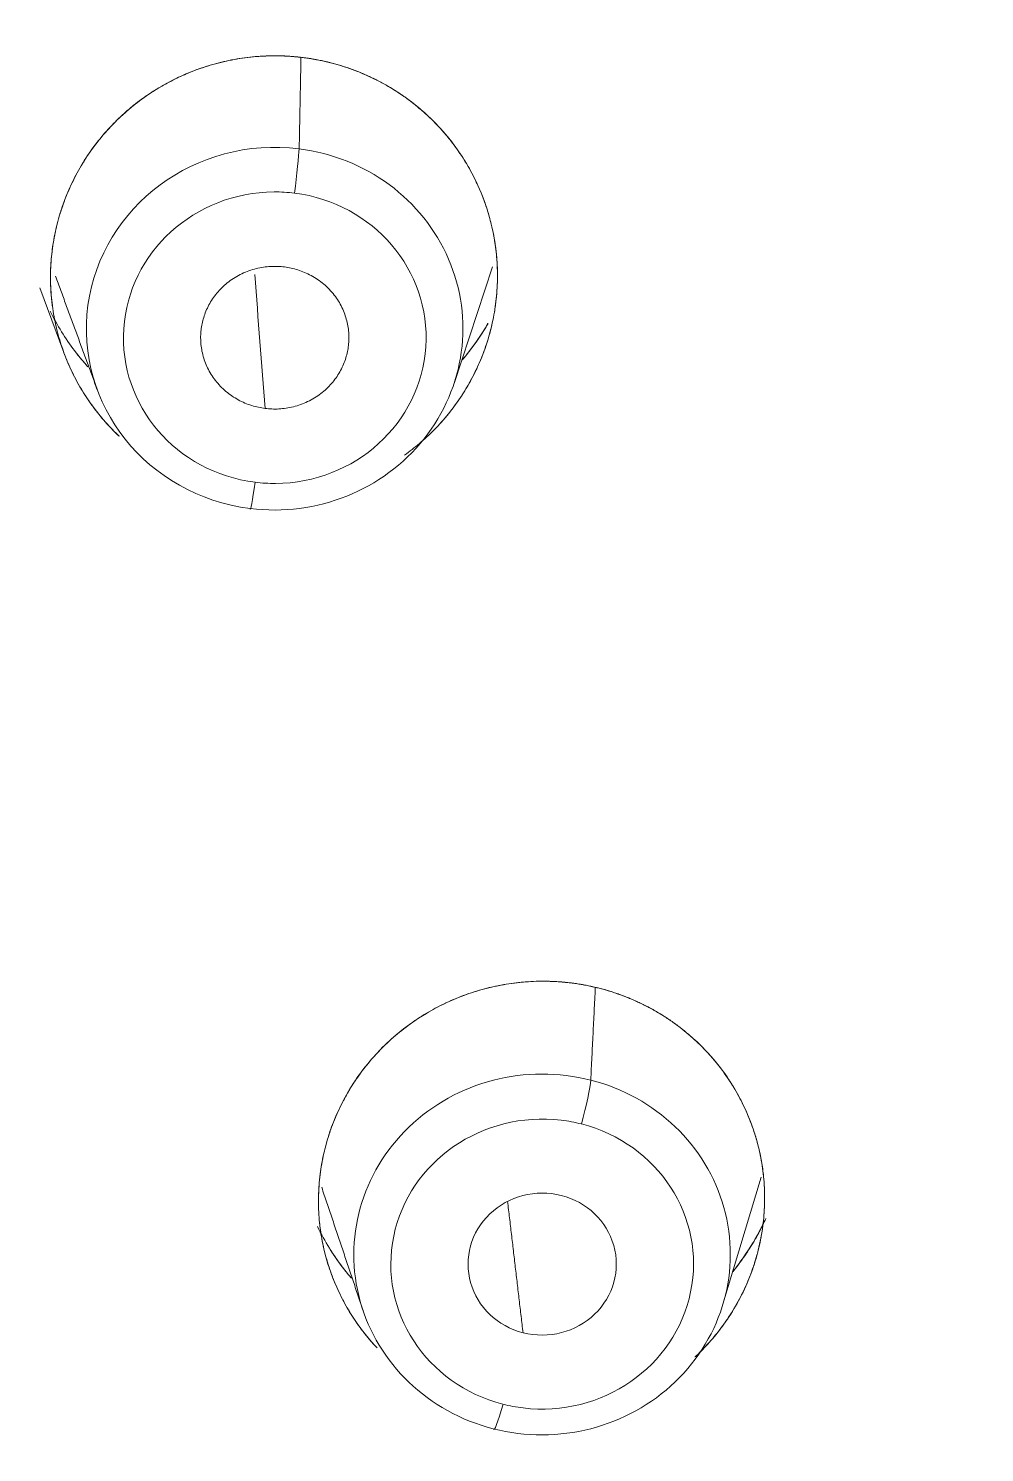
# Model space of a CAD drawing. Extents: x 6453 to 7582, y 0 to 827.
# Drawn here: x 6962.02 to 6969.76, y 513.73 to 525.26 of the extents above; entities that cross this region are included whole.
import ezdxf

# ---------------------------------------------------------------- set-up
doc = ezdxf.new("R2010")
doc.units = 0
doc.header["$LTSCALE"] = 30
doc.header["$MEASUREMENT"] = 0
doc.linetypes.add('HIDDEN2', pattern=[4.7625, 3.175, -1.5875])
doc.layers.add('1', color=7, linetype='CONTINUOUS')
doc.layers.add('2', color=1, linetype='HIDDEN2')

msp = doc.modelspace()

# ---------------------------------------------------------------- linework, layer by layer
at = {"layer": '1', "color": 7, "linetype": 'Continuous', "lineweight": 18}
for p, q in [((6965.469, 522.386), (6965.779, 523.33)), ((6962.116, 523.161), (6962.31, 522.635)), ((6962.116, 523.161), (6962.31, 522.635)), ((6967.645, 514.929), (6967.954, 515.957)), ((6964.46, 515.215), (6964.467, 515.195))]:
    msp.add_line(p, q, dxfattribs=at)
for centre, major_axis, ratio, start_param, end_param in [((6959.952, 496.519), (-59.628, 0), 0.953717, 3.141593, 6.283185), ((6959.952, 496.519), (-59.628, 0), 0.953717, 3.141593, 6.274276), ((6964.016, 522.829), (-1.524, -0.026), 0.963541, 4.565163, 7.706755), ((6964.016, 522.829), (-1.524, -0.026), 0.963541, 1.42357, 4.565163), ((6966.181, 515.331), (-1.524, -0.024), 0.958641, 4.435413, 7.577006), ((6966.181, 515.331), (-1.524, -0.024), 0.958641, 1.29382, 4.435413), ((6966.182, 515.253), (-0.6, -0.01), 0.958641, 4.435413, 7.577006), ((6966.182, 515.253), (-0.6, -0.01), 0.958641, 1.29382, 4.435413)]:
    msp.add_ellipse(centre, major_axis=major_axis, ratio=ratio, start_param=start_param, end_param=end_param, dxfattribs=at)
at = {"layer": '1', "color": 7, "linetype": 'Continuous', "lineweight": 13}
for centre, major_axis, ratio, start_param, end_param in [((6964.175, 524.007), (-0.037, -0.298), 0.03925, 1.302726, 2.785414), ((6964.017, 522.756), (-1.225, -0.021), 0.963541, 4.700712, 7.706755), ((6964.017, 522.756), (-1.225, -0.021), 0.963541, 4.565163, 4.700712), ((6964.017, 522.756), (-1.225, -0.021), 0.963541, 1.55912, 4.565163), ((6963.856, 521.665), (0.037, 0.298), 0.03925, 2.96163, 4.444318), ((6964.017, 522.756), (-1.225, -0.021), 0.963541, 1.42357, 1.55912), ((6966.498, 516.473), (0.074, 0.291), 0.077828, 4.434212, 5.918691), ((6966.182, 515.253), (-1.225, -0.019), 0.958641, 4.570922, 7.577006), ((6966.182, 515.253), (-1.225, -0.019), 0.958641, 1.429329, 4.435413), ((6966.182, 515.253), (-1.225, -0.019), 0.958641, 4.435413, 4.570922), ((6965.864, 514.204), (0.074, 0.291), 0.077828, 2.949732, 4.434212), ((6966.182, 515.253), (-1.225, -0.019), 0.958641, 1.29382, 1.429329)]:
    msp.add_ellipse(centre, major_axis=major_axis, ratio=ratio, start_param=start_param, end_param=end_param, dxfattribs=at)
at = {"layer": '1', "color": 7, "linetype": 'Continuous', "lineweight": 18}
for points, knots in [([(6962.419, 439.668), (6962.999, 439.691), (6964.676, 439.78), (6967.443, 440.04), (6970.703, 440.52), (6973.93, 441.172), (6977.115, 441.992), (6980.248, 442.979), (6983.318, 444.129), (6986.318, 445.439), (6989.237, 446.905), (6992.067, 448.523), (6994.799, 450.287), (6997.425, 452.192), (6999.937, 454.232), (7002.327, 456.402), (7004.588, 458.694), (7006.713, 461.101), (7008.695, 463.617), (7010.529, 466.233), (7012.208, 468.942), (7013.729, 471.735), (7015.085, 474.604), (7016.274, 477.54), (7017.291, 480.534), (7018.133, 483.576), (7018.799, 486.659), (7019.284, 489.772), (7019.59, 492.905), (7019.713, 496.05), (7019.655, 499.196), (7019.414, 502.335), (7018.993, 505.456), (7018.391, 508.55), (7017.612, 511.608), (7016.657, 514.62), (7015.53, 517.578), (7014.233, 520.471), (7012.77, 523.292), (7011.147, 526.031), (7009.368, 528.681), (7007.439, 531.234), (7005.364, 533.681), (7003.152, 536.015), (7000.807, 538.229), (6998.339, 540.316), (6995.753, 542.27), (6993.058, 544.085), (6990.263, 545.755), (6987.375, 547.276), (6984.403, 548.643), (6981.357, 549.85), (6978.245, 550.896), (6975.078, 551.776), (6971.865, 552.489), (6968.616, 553.031), (6965.34, 553.401), (6962.047, 553.598), (6958.749, 553.622), (6955.453, 553.471), (6952.172, 553.148), (6948.914, 552.652), (6945.69, 551.986), (6942.51, 551.151), (6939.382, 550.149), (6936.317, 548.985), (6933.324, 547.661), (6930.413, 546.181), (6927.591, 544.551), (6924.868, 542.774), (6922.252, 540.857), (6919.75, 538.805), (6917.371, 536.624), (6915.122, 534.322), (6913.01, 531.904), (6911.04, 529.379), (6909.22, 526.755), (6907.554, 524.038), (6906.048, 521.238), (6904.706, 518.363), (6903.532, 515.422), (6902.531, 512.423), (6901.704, 509.377), (6901.055, 506.291), (6900.585, 503.176), (6900.295, 500.041), (6900.188, 496.896), (6900.263, 493.75), (6900.519, 490.612), (6900.956, 487.493), (6901.573, 484.402), (6902.368, 481.348), (6903.339, 478.34), (6904.481, 475.388), (6905.793, 472.5), (6907.27, 469.686), (6908.907, 466.954), (6910.699, 464.313), (6912.642, 461.769), (6914.729, 459.332), (6916.953, 457.008), (6919.309, 454.805), (6921.788, 452.73), (6924.384, 450.788), (6927.088, 448.985), (6929.892, 447.328), (6932.788, 445.82), (6935.766, 444.468), (6938.818, 443.274), (6941.935, 442.243), (6945.107, 441.377), (6948.323, 440.68), (6951.575, 440.153), (6954.634, 439.822), (6956.606, 439.702), (6957.484, 439.668)], [0, 0, 0, 0, 0.004702, 0.013606, 0.022511, 0.031416, 0.040321, 0.049226, 0.058131, 0.067035, 0.07594, 0.084844, 0.093748, 0.102652, 0.111556, 0.120459, 0.129362, 0.138265, 0.147168, 0.15607, 0.164972, 0.173874, 0.182775, 0.191676, 0.200577, 0.209478, 0.218378, 0.227279, 0.236179, 0.245079, 0.253978, 0.262878, 0.271778, 0.280678, 0.289578, 0.298478, 0.307379, 0.316279, 0.32518, 0.334081, 0.342982, 0.351884, 0.360785, 0.369687, 0.37859, 0.387493, 0.396396, 0.405299, 0.414202, 0.423106, 0.43201, 0.440914, 0.449818, 0.458723, 0.467628, 0.476532, 0.485437, 0.494342, 0.503247, 0.512152, 0.521057, 0.529962, 0.538867, 0.547772, 0.556677, 0.565582, 0.574486, 0.583391, 0.592295, 0.601199, 0.610103, 0.619007, 0.62791, 0.636813, 0.645716, 0.654619, 0.663521, 0.672423, 0.681325, 0.690226, 0.699127, 0.708028, 0.716929, 0.725829, 0.734729, 0.743629, 0.752529, 0.761429, 0.770329, 0.779229, 0.788129, 0.797029, 0.805929, 0.814829, 0.82373, 0.832631, 0.841532, 0.850433, 0.859334, 0.868236, 0.877138, 0.886041, 0.894944, 0.903847, 0.91275, 0.921653, 0.930557, 0.939461, 0.948365, 0.95727, 0.966174, 0.975079, 0.983983, 0.992888, 1, 1, 1, 1]), ([(6995.778, 451.033), (6996.33, 451.416), (6997.748, 452.443), (6999.935, 454.234), (7002.327, 456.401), (7004.588, 458.694), (7006.713, 461.101), (7008.695, 463.617), (7010.529, 466.233), (7012.208, 468.942), (7013.729, 471.735), (7015.085, 474.604), (7016.274, 477.54), (7017.291, 480.534), (7018.133, 483.576), (7018.799, 486.659), (7019.284, 489.772), (7019.59, 492.905), (7019.713, 496.05), (7019.655, 499.196), (7019.414, 502.335), (7018.993, 505.456), (7018.391, 508.55), (7017.612, 511.608), (7016.657, 514.62), (7015.53, 517.578), (7014.233, 520.471), (7012.77, 523.292), (7011.147, 526.031), (7009.368, 528.681), (7007.439, 531.234), (7005.364, 533.681), (7003.152, 536.015), (7000.807, 538.229), (6998.339, 540.316), (6995.753, 542.27), (6993.058, 544.085), (6990.263, 545.755), (6987.375, 547.276), (6984.403, 548.643), (6981.357, 549.85), (6978.245, 550.896), (6975.078, 551.776), (6971.865, 552.489), (6968.616, 553.031), (6965.34, 553.401), (6962.047, 553.598), (6958.749, 553.622), (6955.453, 553.471), (6952.172, 553.148), (6948.914, 552.652), (6945.69, 551.986), (6942.51, 551.151), (6939.382, 550.149), (6936.317, 548.985), (6933.324, 547.661), (6930.413, 546.181), (6927.591, 544.551), (6924.868, 542.774), (6922.252, 540.857), (6919.75, 538.805), (6917.371, 536.624), (6915.122, 534.322), (6913.01, 531.904), (6911.04, 529.379), (6909.22, 526.755), (6907.554, 524.038), (6906.048, 521.238), (6904.706, 518.363), (6903.532, 515.422), (6902.531, 512.423), (6901.704, 509.377), (6901.055, 506.291), (6900.585, 503.176), (6900.295, 500.041), (6900.188, 496.896), (6900.263, 493.75), (6900.519, 490.612), (6900.956, 487.493), (6901.573, 484.402), (6902.368, 481.348), (6903.339, 478.34), (6904.481, 475.388), (6905.793, 472.5), (6907.27, 469.686), (6908.907, 466.954), (6910.699, 464.313), (6912.642, 461.769), (6914.729, 459.332), (6916.954, 457.009), (6919.307, 454.804), (6921.793, 452.736), (6923.685, 451.284), (6924.774, 450.56), (6924.962, 450.437)], [0, 0, 0, 0, 0.006833, 0.017845, 0.028856, 0.039868, 0.050878, 0.061889, 0.072899, 0.083908, 0.094918, 0.105926, 0.116935, 0.127943, 0.138951, 0.149959, 0.160966, 0.171973, 0.18298, 0.193987, 0.204994, 0.216001, 0.227008, 0.238016, 0.249023, 0.26003, 0.271038, 0.282046, 0.293055, 0.304063, 0.315072, 0.326082, 0.337091, 0.348102, 0.359112, 0.370123, 0.381134, 0.392146, 0.403157, 0.414169, 0.425182, 0.436194, 0.447207, 0.45822, 0.469233, 0.480246, 0.491259, 0.502272, 0.513286, 0.524299, 0.535313, 0.546326, 0.557339, 0.568352, 0.579365, 0.590378, 0.601391, 0.612403, 0.623416, 0.634428, 0.645439, 0.656451, 0.667462, 0.678472, 0.689483, 0.700493, 0.711502, 0.722512, 0.73352, 0.744529, 0.755537, 0.766545, 0.777553, 0.78856, 0.799567, 0.810574, 0.821581, 0.832588, 0.843595, 0.854602, 0.865609, 0.876617, 0.887624, 0.898632, 0.90964, 0.920649, 0.931657, 0.942666, 0.953676, 0.964686, 0.975696, 0.986706, 0.997717, 1, 1, 1, 1]), ([(6964.246, 525.025), (6964.239, 525.026), (6964.225, 525.027), (6964.203, 525.03), (6964.182, 525.032), (6964.16, 525.034), (6964.139, 525.035), (6964.117, 525.036), (6964.095, 525.037), (6964.074, 525.038), (6964.052, 525.039), (6964.03, 525.039), (6963.987, 525.039), (6963.922, 525.037), (6963.836, 525.031), (6963.751, 525.02), (6963.64, 525.001), (6963.504, 524.968), (6963.357, 524.918), (6963.222, 524.859), (6963.079, 524.783), (6962.931, 524.686), (6962.788, 524.567), (6962.665, 524.444), (6962.551, 524.307), (6962.45, 524.155), (6962.366, 523.996), (6962.312, 523.864), (6962.277, 523.758), (6962.247, 523.649), (6962.22, 523.516), (6962.202, 523.35), (6962.199, 523.169), (6962.216, 522.993), (6962.251, 522.819), (6962.297, 522.662), (6962.364, 522.498), (6962.443, 522.347), (6962.532, 522.212), (6962.632, 522.085), (6962.71, 522.003), (6962.755, 521.96), (6962.758, 521.957)], [0, 0, 0, 0, 0.004723, 0.009456, 0.014198, 0.018951, 0.023712, 0.028484, 0.033265, 0.038057, 0.042857, 0.047668, 0.052488, 0.071355, 0.090268, 0.109227, 0.128234, 0.164448, 0.20139, 0.231087, 0.261389, 0.308306, 0.347941, 0.38475, 0.423589, 0.466413, 0.505752, 0.54357, 0.561899, 0.580494, 0.619209, 0.652668, 0.692109, 0.740416, 0.770898, 0.810757, 0.850491, 0.889073, 0.924752, 0.958563, 0.996901, 1, 1, 1, 1]), ([(6964.246, 525.025), (6964.239, 525.026), (6964.225, 525.027), (6964.203, 525.03), (6964.182, 525.032), (6964.16, 525.034), (6964.139, 525.035), (6964.117, 525.036), (6964.095, 525.037), (6964.074, 525.038), (6964.052, 525.039), (6964.03, 525.039), (6963.987, 525.039), (6963.922, 525.037), (6963.836, 525.031), (6963.751, 525.02), (6963.64, 525.001), (6963.504, 524.968), (6963.357, 524.918), (6963.222, 524.859), (6963.079, 524.783), (6962.931, 524.686), (6962.788, 524.567), (6962.665, 524.444), (6962.551, 524.307), (6962.45, 524.155), (6962.366, 523.996), (6962.312, 523.864), (6962.277, 523.758), (6962.247, 523.649), (6962.22, 523.516), (6962.202, 523.35), (6962.199, 523.169), (6962.216, 522.993), (6962.251, 522.819), (6962.297, 522.662), (6962.364, 522.498), (6962.443, 522.347), (6962.532, 522.212), (6962.632, 522.085), (6962.71, 522.003), (6962.755, 521.96), (6962.758, 521.957)], [0, 0, 0, 0, 0.004723, 0.009456, 0.014198, 0.018951, 0.023712, 0.028484, 0.033265, 0.038057, 0.042857, 0.047668, 0.052488, 0.071355, 0.090268, 0.109227, 0.128234, 0.164448, 0.20139, 0.231087, 0.261389, 0.308306, 0.347941, 0.38475, 0.423589, 0.466413, 0.505752, 0.54357, 0.561899, 0.580494, 0.619209, 0.652668, 0.692109, 0.740416, 0.770898, 0.810757, 0.850491, 0.889073, 0.924752, 0.958563, 0.996901, 1, 1, 1, 1]), ([(6962.756, 521.959), (6962.739, 521.974), (6962.681, 522.032), (6962.588, 522.138), (6962.484, 522.281), (6962.395, 522.433), (6962.323, 522.592), (6962.267, 522.758), (6962.227, 522.928), (6962.204, 523.103), (6962.199, 523.28), (6962.211, 523.456), (6962.242, 523.632), (6962.29, 523.804), (6962.355, 523.971), (6962.436, 524.13), (6962.532, 524.281), (6962.643, 524.42), (6962.767, 524.548), (6962.903, 524.663), (6963.049, 524.765), (6963.204, 524.851), (6963.367, 524.923), (6963.509, 524.968), (6963.624, 524.997), (6963.711, 525.014), (6963.8, 525.027), (6963.872, 525.034), (6963.928, 525.037), (6963.968, 525.038), (6964.008, 525.039), (6964.048, 525.039), (6964.088, 525.038), (6964.127, 525.036), (6964.167, 525.033), (6964.207, 525.029), (6964.233, 525.026), (6964.246, 525.025)], [0, 0, 0, 0, 0.015241, 0.054637, 0.093976, 0.133189, 0.17211, 0.211241, 0.250291, 0.28963, 0.329147, 0.368742, 0.408402, 0.44849, 0.488287, 0.528164, 0.567653, 0.607325, 0.646576, 0.686012, 0.725195, 0.764375, 0.803484, 0.842638, 0.862254, 0.88185, 0.90147, 0.921156, 0.929955, 0.938736, 0.947503, 0.956259, 0.965007, 0.973752, 0.982497, 0.991245, 1, 1, 1, 1]), ([(6962.756, 521.959), (6962.739, 521.974), (6962.681, 522.032), (6962.588, 522.138), (6962.484, 522.281), (6962.395, 522.433), (6962.323, 522.592), (6962.267, 522.758), (6962.227, 522.928), (6962.204, 523.103), (6962.199, 523.28), (6962.211, 523.456), (6962.242, 523.632), (6962.29, 523.804), (6962.355, 523.971), (6962.436, 524.13), (6962.532, 524.281), (6962.643, 524.42), (6962.767, 524.548), (6962.903, 524.663), (6963.049, 524.765), (6963.204, 524.851), (6963.367, 524.923), (6963.509, 524.968), (6963.624, 524.997), (6963.711, 525.014), (6963.8, 525.027), (6963.872, 525.034), (6963.928, 525.037), (6963.968, 525.038), (6964.008, 525.039), (6964.048, 525.039), (6964.088, 525.038), (6964.127, 525.036), (6964.167, 525.033), (6964.207, 525.029), (6964.233, 525.026), (6964.246, 525.025)], [0, 0, 0, 0, 0.015241, 0.054637, 0.093976, 0.133189, 0.17211, 0.211241, 0.250291, 0.28963, 0.329147, 0.368742, 0.408402, 0.44849, 0.488287, 0.528164, 0.567653, 0.607325, 0.646576, 0.686012, 0.725195, 0.764375, 0.803484, 0.842638, 0.862254, 0.88185, 0.90147, 0.921156, 0.929955, 0.938736, 0.947503, 0.956259, 0.965007, 0.973752, 0.982497, 0.991245, 1, 1, 1, 1]), ([(6964.246, 525.025), (6964.253, 525.024), (6964.267, 525.022), (6964.289, 525.019), (6964.31, 525.016), (6964.331, 525.012), (6964.353, 525.008), (6964.374, 525.004), (6964.395, 525), (6964.416, 524.995), (6964.437, 524.99), (6964.458, 524.985), (6964.479, 524.98), (6964.5, 524.974), (6964.521, 524.969), (6964.541, 524.963), (6964.562, 524.956), (6964.582, 524.95), (6964.625, 524.936), (6964.689, 524.912), (6964.773, 524.876), (6964.855, 524.836), (6964.962, 524.778), (6965.089, 524.695), (6965.23, 524.581), (6965.358, 524.455), (6965.472, 524.317), (6965.571, 524.168), (6965.655, 524.011), (6965.722, 523.847), (6965.773, 523.676), (6965.806, 523.5), (6965.822, 523.321), (6965.819, 523.141), (6965.798, 522.963), (6965.76, 522.789), (6965.704, 522.621), (6965.633, 522.46), (6965.548, 522.31), (6965.45, 522.169), (6965.374, 522.08), (6965.334, 522.037), (6965.332, 522.035)], [0, 0, 0, 0, 0.005445, 0.010886, 0.016323, 0.021757, 0.027189, 0.032619, 0.038048, 0.043477, 0.048906, 0.054336, 0.059768, 0.065202, 0.070638, 0.076079, 0.081523, 0.086973, 0.092428, 0.115501, 0.138536, 0.161584, 0.184696, 0.230663, 0.276627, 0.322113, 0.367617, 0.412862, 0.458121, 0.503622, 0.54891, 0.594703, 0.640581, 0.686801, 0.732464, 0.777757, 0.823045, 0.86751, 0.911591, 0.954958, 0.998187, 1, 1, 1, 1]), ([(6964.246, 525.025), (6964.253, 525.024), (6964.267, 525.022), (6964.289, 525.019), (6964.31, 525.016), (6964.331, 525.012), (6964.353, 525.008), (6964.374, 525.004), (6964.395, 525), (6964.416, 524.995), (6964.437, 524.99), (6964.458, 524.985), (6964.479, 524.98), (6964.5, 524.974), (6964.521, 524.969), (6964.541, 524.963), (6964.562, 524.956), (6964.582, 524.95), (6964.625, 524.936), (6964.689, 524.912), (6964.773, 524.876), (6964.855, 524.836), (6964.962, 524.778), (6965.089, 524.695), (6965.23, 524.581), (6965.358, 524.455), (6965.472, 524.317), (6965.571, 524.168), (6965.655, 524.011), (6965.722, 523.847), (6965.773, 523.676), (6965.806, 523.5), (6965.822, 523.321), (6965.819, 523.141), (6965.798, 522.963), (6965.76, 522.789), (6965.704, 522.621), (6965.633, 522.46), (6965.548, 522.31), (6965.45, 522.169), (6965.374, 522.08), (6965.334, 522.037), (6965.332, 522.035)], [0, 0, 0, 0, 0.005445, 0.010886, 0.016323, 0.021757, 0.027189, 0.032619, 0.038048, 0.043477, 0.048906, 0.054336, 0.059768, 0.065202, 0.070638, 0.076079, 0.081523, 0.086973, 0.092428, 0.115501, 0.138536, 0.161584, 0.184696, 0.230663, 0.276627, 0.322113, 0.367617, 0.412862, 0.458121, 0.503622, 0.54891, 0.594703, 0.640581, 0.686801, 0.732464, 0.777757, 0.823045, 0.86751, 0.911591, 0.954958, 0.998187, 1, 1, 1, 1]), ([(6965.067, 521.804), (6965.072, 521.808), (6965.119, 521.842), (6965.207, 521.912), (6965.328, 522.027), (6965.443, 522.159), (6965.541, 522.298), (6965.629, 522.452), (6965.706, 522.621), (6965.753, 522.77), (6965.781, 522.885), (6965.794, 522.951), (6965.803, 523.014), (6965.811, 523.08), (6965.818, 523.156), (6965.821, 523.242), (6965.819, 523.352), (6965.807, 523.497), (6965.777, 523.656), (6965.737, 523.798), (6965.694, 523.916), (6965.637, 524.045), (6965.564, 524.179), (6965.467, 524.323), (6965.353, 524.46), (6965.222, 524.588), (6965.083, 524.699), (6964.959, 524.78), (6964.855, 524.837), (6964.772, 524.877), (6964.686, 524.913), (6964.616, 524.939), (6964.56, 524.957), (6964.521, 524.968), (6964.482, 524.979), (6964.443, 524.989), (6964.404, 524.998), (6964.364, 525.006), (6964.325, 525.013), (6964.286, 525.02), (6964.259, 525.023), (6964.246, 525.025)], [0, 0, 0, 0, 0.004911, 0.040478, 0.078366, 0.120333, 0.163099, 0.197071, 0.244382, 0.293253, 0.306528, 0.327539, 0.339985, 0.351834, 0.37404, 0.394118, 0.411924, 0.451839, 0.49608, 0.525722, 0.555269, 0.584722, 0.624594, 0.662525, 0.706109, 0.749153, 0.790413, 0.830451, 0.851838, 0.87324, 0.894658, 0.916092, 0.925531, 0.934941, 0.944322, 0.953674, 0.962997, 0.972291, 0.981557, 0.990793, 1, 1, 1, 1]), ([(6965.067, 521.804), (6965.072, 521.808), (6965.119, 521.842), (6965.207, 521.912), (6965.328, 522.027), (6965.443, 522.159), (6965.541, 522.298), (6965.629, 522.452), (6965.706, 522.621), (6965.753, 522.77), (6965.781, 522.885), (6965.794, 522.951), (6965.803, 523.014), (6965.811, 523.08), (6965.818, 523.156), (6965.821, 523.242), (6965.819, 523.352), (6965.807, 523.497), (6965.777, 523.656), (6965.737, 523.798), (6965.694, 523.916), (6965.637, 524.045), (6965.564, 524.179), (6965.467, 524.323), (6965.353, 524.46), (6965.222, 524.588), (6965.083, 524.699), (6964.959, 524.78), (6964.855, 524.837), (6964.772, 524.877), (6964.686, 524.913), (6964.616, 524.939), (6964.56, 524.957), (6964.521, 524.968), (6964.482, 524.979), (6964.443, 524.989), (6964.404, 524.998), (6964.364, 525.006), (6964.325, 525.013), (6964.286, 525.02), (6964.259, 525.023), (6964.246, 525.025)], [0, 0, 0, 0, 0.004911, 0.040478, 0.078366, 0.120333, 0.163099, 0.197071, 0.244382, 0.293253, 0.306528, 0.327539, 0.339985, 0.351834, 0.37404, 0.394118, 0.411924, 0.451839, 0.49608, 0.525722, 0.555269, 0.584722, 0.624594, 0.662525, 0.706109, 0.749153, 0.790413, 0.830451, 0.851838, 0.87324, 0.894658, 0.916092, 0.925531, 0.934941, 0.944322, 0.953674, 0.962997, 0.972291, 0.981557, 0.990793, 1, 1, 1, 1]), ([(6962.198, 522.971), (6962.209, 522.949), (6962.249, 522.872), (6962.326, 522.744), (6962.416, 522.622), (6962.474, 522.554), (6962.493, 522.533)], [0, 0, 0, 0, 0.14106, 0.492764, 0.842904, 1, 1, 1, 1]), ([(6965.536, 522.576), (6965.547, 522.59), (6965.608, 522.663), (6965.678, 522.762), (6965.731, 522.85), (6965.744, 522.872)], [0, 0, 0, 0, 0.149555, 0.790967, 1, 1, 1, 1]), ([(6965.744, 522.872), (6965.728, 522.845), (6965.674, 522.757), (6965.606, 522.661), (6965.551, 522.595), (6965.542, 522.583)], [0, 0, 0, 0, 0.271996, 0.873067, 1, 1, 1, 1]), ([(6965.742, 522.87), (6965.736, 522.859), (6965.693, 522.786), (6965.627, 522.69), (6965.563, 522.609), (6965.542, 522.584)], [0, 0, 0, 0, 0.114146, 0.720429, 1, 1, 1, 1]), ([(6965.635, 522.703), (6965.666, 522.746), (6965.695, 522.791), (6965.723, 522.836), (6965.723, 522.837)], [0, 0, 0, 0, 0.992205, 1, 1, 1, 1]), ([(6962.504, 522.52), (6962.482, 522.545), (6962.449, 522.583), (6962.418, 522.622), (6962.408, 522.635)], [0, 0, 0, 0, 0.671514, 1, 1, 1, 1]), ([(6962.504, 522.52), (6962.482, 522.545), (6962.449, 522.583), (6962.418, 522.622), (6962.408, 522.635)], [0, 0, 0, 0, 0.671514, 1, 1, 1, 1]), ([(6962.41, 522.633), (6962.419, 522.621), (6962.446, 522.587), (6962.474, 522.554), (6962.493, 522.533)], [0, 0, 0, 0, 0.359488, 1, 1, 1, 1]), ([(6964.827, 514.593), (6964.792, 514.632), (6964.722, 514.716), (6964.627, 514.854), (6964.543, 515.007), (6964.475, 515.166), (6964.423, 515.331), (6964.388, 515.5), (6964.37, 515.673), (6964.37, 515.847), (6964.387, 516.021), (6964.422, 516.193), (6964.474, 516.363), (6964.544, 516.527), (6964.63, 516.684), (6964.731, 516.831), (6964.846, 516.967), (6964.974, 517.091), (6965.114, 517.202), (6965.264, 517.299), (6965.422, 517.381), (6965.588, 517.446), (6965.759, 517.496), (6965.905, 517.524), (6966.023, 517.537), (6966.112, 517.543), (6966.201, 517.545), (6966.274, 517.542), (6966.33, 517.539), (6966.37, 517.535), (6966.41, 517.531), (6966.449, 517.526), (6966.489, 517.52), (6966.528, 517.513), (6966.567, 517.505), (6966.605, 517.497), (6966.631, 517.49), (6966.644, 517.487)], [0, 0, 0, 0, 0.033989, 0.072393, 0.110753, 0.149048, 0.187071, 0.225353, 0.263549, 0.30207, 0.34076, 0.379601, 0.418512, 0.457921, 0.497022, 0.536241, 0.575036, 0.614063, 0.652627, 0.691417, 0.729917, 0.768435, 0.806851, 0.84533, 0.8646, 0.883857, 0.903141, 0.922492, 0.931142, 0.939775, 0.948394, 0.957002, 0.965602, 0.974199, 0.982795, 0.991395, 1, 1, 1, 1]), ([(6966.644, 517.487), (6966.637, 517.489), (6966.622, 517.492), (6966.601, 517.497), (6966.579, 517.502), (6966.557, 517.507), (6966.535, 517.511), (6966.513, 517.515), (6966.491, 517.519), (6966.469, 517.523), (6966.446, 517.526), (6966.424, 517.529), (6966.401, 517.532), (6966.379, 517.534), (6966.356, 517.537), (6966.334, 517.538), (6966.311, 517.54), (6966.288, 517.541), (6966.265, 517.543), (6966.242, 517.543), (6966.219, 517.544), (6966.196, 517.544), (6966.154, 517.544), (6966.092, 517.542), (6966.011, 517.536), (6965.931, 517.527), (6965.825, 517.509), (6965.695, 517.479), (6965.54, 517.429), (6965.389, 517.364), (6965.204, 517.265), (6965.022, 517.135), (6964.851, 516.974), (6964.732, 516.833), (6964.64, 516.699), (6964.581, 516.595), (6964.538, 516.509), (6964.495, 516.414), (6964.457, 516.311), (6964.428, 516.208), (6964.404, 516.108), (6964.38, 515.97), (6964.368, 515.793), (6964.374, 515.625), (6964.394, 515.467), (6964.427, 515.315), (6964.478, 515.158), (6964.539, 515.016), (6964.598, 514.905), (6964.651, 514.82), (6964.711, 514.733), (6964.775, 514.65), (6964.828, 514.592), (6964.845, 514.574)], [0, 0, 0, 0, 0.004793, 0.009594, 0.014402, 0.019218, 0.024041, 0.028872, 0.03371, 0.038556, 0.043409, 0.04827, 0.053138, 0.058014, 0.062897, 0.067787, 0.072685, 0.077591, 0.082504, 0.087424, 0.092352, 0.097288, 0.10223, 0.119662, 0.137106, 0.154561, 0.172027, 0.205961, 0.240859, 0.27647, 0.31227, 0.376757, 0.420113, 0.465123, 0.496624, 0.526496, 0.543297, 0.559365, 0.595411, 0.615224, 0.629449, 0.663437, 0.707207, 0.74659, 0.774036, 0.812804, 0.848697, 0.883191, 0.914398, 0.931468, 0.948718, 0.984026, 1, 1, 1, 1]), ([(6966.644, 517.487), (6966.637, 517.489), (6966.622, 517.492), (6966.601, 517.497), (6966.579, 517.502), (6966.557, 517.507), (6966.535, 517.511), (6966.513, 517.515), (6966.491, 517.519), (6966.469, 517.523), (6966.446, 517.526), (6966.424, 517.529), (6966.401, 517.532), (6966.379, 517.534), (6966.356, 517.537), (6966.334, 517.538), (6966.311, 517.54), (6966.288, 517.541), (6966.265, 517.543), (6966.242, 517.543), (6966.219, 517.544), (6966.196, 517.544), (6966.154, 517.544), (6966.092, 517.542), (6966.011, 517.536), (6965.931, 517.527), (6965.825, 517.509), (6965.695, 517.479), (6965.54, 517.429), (6965.389, 517.364), (6965.204, 517.265), (6965.022, 517.135), (6964.851, 516.974), (6964.732, 516.833), (6964.64, 516.699), (6964.581, 516.595), (6964.538, 516.509), (6964.495, 516.414), (6964.457, 516.311), (6964.428, 516.208), (6964.404, 516.108), (6964.38, 515.97), (6964.368, 515.793), (6964.374, 515.625), (6964.394, 515.467), (6964.427, 515.315), (6964.478, 515.158), (6964.539, 515.016), (6964.598, 514.905), (6964.651, 514.82), (6964.711, 514.733), (6964.775, 514.65), (6964.828, 514.592), (6964.845, 514.574)], [0, 0, 0, 0, 0.004793, 0.009594, 0.014402, 0.019218, 0.024041, 0.028872, 0.03371, 0.038556, 0.043409, 0.04827, 0.053138, 0.058014, 0.062897, 0.067787, 0.072685, 0.077591, 0.082504, 0.087424, 0.092352, 0.097288, 0.10223, 0.119662, 0.137106, 0.154561, 0.172027, 0.205961, 0.240859, 0.27647, 0.31227, 0.376757, 0.420113, 0.465123, 0.496624, 0.526496, 0.543297, 0.559365, 0.595411, 0.615224, 0.629449, 0.663437, 0.707207, 0.74659, 0.774036, 0.812804, 0.848697, 0.883191, 0.914398, 0.931468, 0.948718, 0.984026, 1, 1, 1, 1]), ([(6964.425, 516.193), (6964.439, 516.25), (6964.474, 516.363), (6964.544, 516.527), (6964.63, 516.684), (6964.731, 516.831), (6964.846, 516.967), (6964.974, 517.091), (6965.114, 517.202), (6965.264, 517.299), (6965.422, 517.381), (6965.588, 517.446), (6965.759, 517.496), (6965.905, 517.524), (6966.023, 517.537), (6966.112, 517.543), (6966.201, 517.545), (6966.274, 517.542), (6966.33, 517.539), (6966.37, 517.535), (6966.41, 517.531), (6966.449, 517.526), (6966.489, 517.52), (6966.528, 517.513), (6966.567, 517.505), (6966.605, 517.497), (6966.631, 517.49), (6966.644, 517.487)], [0, 0, 0, 0, 0.062701, 0.126224, 0.189252, 0.252469, 0.315002, 0.377909, 0.44007, 0.502597, 0.564654, 0.626741, 0.688664, 0.750687, 0.781749, 0.812789, 0.843874, 0.875065, 0.889008, 0.902923, 0.916816, 0.930691, 0.944554, 0.958412, 0.972268, 0.986129, 1, 1, 1, 1]), ([(6966.644, 517.487), (6966.651, 517.485), (6966.665, 517.482), (6966.686, 517.476), (6966.707, 517.47), (6966.727, 517.464), (6966.748, 517.457), (6966.768, 517.45), (6966.789, 517.443), (6966.809, 517.436), (6966.83, 517.429), (6966.85, 517.421), (6966.87, 517.413), (6966.89, 517.405), (6966.91, 517.397), (6966.929, 517.388), (6966.949, 517.379), (6966.969, 517.37), (6967.009, 517.351), (6967.07, 517.32), (6967.149, 517.274), (6967.225, 517.224), (6967.323, 517.152), (6967.438, 517.054), (6967.562, 516.924), (6967.672, 516.783), (6967.766, 516.632), (6967.844, 516.474), (6967.906, 516.308), (6967.951, 516.137), (6967.977, 515.962), (6967.986, 515.785), (6967.976, 515.606), (6967.949, 515.429), (6967.903, 515.256), (6967.841, 515.091), (6967.762, 514.934), (6967.67, 514.786), (6967.567, 514.652), (6967.492, 514.571), (6967.453, 514.533)], [0, 0, 0, 0, 0.005739, 0.011474, 0.017205, 0.022933, 0.028659, 0.034383, 0.040106, 0.045829, 0.051553, 0.057277, 0.063003, 0.068731, 0.074462, 0.080197, 0.085936, 0.091681, 0.097431, 0.121726, 0.145979, 0.17024, 0.194561, 0.2429, 0.291212, 0.339008, 0.386789, 0.434315, 0.481817, 0.529644, 0.577162, 0.625318, 0.673557, 0.722189, 0.770104, 0.817516, 0.864856, 0.911211, 0.95711, 1, 1, 1, 1]), ([(6966.644, 517.487), (6966.651, 517.485), (6966.665, 517.482), (6966.686, 517.476), (6966.707, 517.47), (6966.727, 517.464), (6966.748, 517.457), (6966.768, 517.45), (6966.789, 517.443), (6966.809, 517.436), (6966.83, 517.429), (6966.85, 517.421), (6966.87, 517.413), (6966.89, 517.405), (6966.91, 517.397), (6966.929, 517.388), (6966.949, 517.379), (6966.969, 517.37), (6967.009, 517.351), (6967.07, 517.32), (6967.149, 517.274), (6967.225, 517.224), (6967.323, 517.152), (6967.438, 517.054), (6967.562, 516.924), (6967.672, 516.783), (6967.766, 516.632), (6967.844, 516.474), (6967.906, 516.308), (6967.951, 516.137), (6967.977, 515.962), (6967.986, 515.785), (6967.976, 515.606), (6967.949, 515.429), (6967.903, 515.256), (6967.841, 515.091), (6967.762, 514.934), (6967.67, 514.786), (6967.567, 514.652), (6967.492, 514.571), (6967.453, 514.533)], [0, 0, 0, 0, 0.005739, 0.011474, 0.017205, 0.022933, 0.028659, 0.034383, 0.040106, 0.045829, 0.051553, 0.057277, 0.063003, 0.068731, 0.074462, 0.080197, 0.085936, 0.091681, 0.097431, 0.121726, 0.145979, 0.17024, 0.194561, 0.2429, 0.291212, 0.339008, 0.386789, 0.434315, 0.481817, 0.529644, 0.577162, 0.625318, 0.673557, 0.722189, 0.770104, 0.817516, 0.864856, 0.911211, 0.95711, 1, 1, 1, 1]), ([(6967.952, 515.462), (6967.952, 515.462), (6967.957, 515.489), (6967.965, 515.537), (6967.978, 515.641), (6967.986, 515.781), (6967.979, 515.942), (6967.959, 516.086), (6967.933, 516.208), (6967.894, 516.342), (6967.839, 516.484), (6967.763, 516.639), (6967.668, 516.789), (6967.556, 516.932), (6967.432, 517.059), (6967.32, 517.154), (6967.224, 517.224), (6967.147, 517.275), (6967.067, 517.321), (6967, 517.355), (6966.948, 517.38), (6966.91, 517.397), (6966.873, 517.412), (6966.835, 517.427), (6966.797, 517.441), (6966.759, 517.454), (6966.721, 517.466), (6966.683, 517.477), (6966.657, 517.484), (6966.644, 517.487)], [0, 0, 0, 0, 0.000011, 0.030886, 0.055176, 0.119254, 0.190393, 0.237734, 0.28499, 0.332161, 0.396237, 0.457453, 0.527378, 0.596486, 0.662752, 0.727094, 0.761502, 0.795941, 0.830412, 0.864915, 0.88011, 0.895258, 0.91036, 0.925416, 0.940425, 0.955389, 0.970305, 0.985176, 1, 1, 1, 1]), ([(6967.419, 514.501), (6967.426, 514.507), (6967.476, 514.555), (6967.557, 514.641), (6967.665, 514.779), (6967.765, 514.935), (6967.845, 515.101), (6967.892, 515.23), (6967.917, 515.312), (6967.935, 515.38), (6967.952, 515.457), (6967.965, 515.537), (6967.978, 515.641), (6967.986, 515.781), (6967.979, 515.942), (6967.959, 516.086), (6967.933, 516.208), (6967.894, 516.342), (6967.839, 516.484), (6967.763, 516.639), (6967.668, 516.789), (6967.556, 516.932), (6967.432, 517.059), (6967.32, 517.154), (6967.224, 517.224), (6967.147, 517.275), (6967.067, 517.321), (6967, 517.355), (6966.948, 517.38), (6966.91, 517.397), (6966.873, 517.412), (6966.835, 517.427), (6966.797, 517.441), (6966.759, 517.454), (6966.721, 517.466), (6966.683, 517.477), (6966.657, 517.484), (6966.644, 517.487)], [0, 0, 0, 0, 0.006886, 0.054687, 0.093299, 0.145796, 0.201217, 0.23937, 0.255199, 0.269804, 0.295922, 0.317661, 0.334764, 0.37988, 0.429968, 0.4633, 0.496572, 0.529785, 0.574899, 0.618, 0.667234, 0.715892, 0.762549, 0.807851, 0.832077, 0.856325, 0.880596, 0.904889, 0.915587, 0.926253, 0.936886, 0.947486, 0.958054, 0.96859, 0.979092, 0.989563, 1, 1, 1, 1]), ([(6964.827, 514.593), (6964.792, 514.632), (6964.722, 514.716), (6964.627, 514.854), (6964.543, 515.007), (6964.475, 515.166), (6964.423, 515.331), (6964.388, 515.5), (6964.37, 515.673), (6964.37, 515.804), (6964.374, 515.877), (6964.376, 515.892)], [0, 0, 0, 0, 0.10889, 0.231924, 0.354817, 0.477502, 0.599318, 0.72196, 0.844327, 0.967737, 1, 1, 1, 1]), ([(6964.362, 515.557), (6964.362, 515.557), (6964.392, 515.497), (6964.452, 515.388), (6964.528, 515.277), (6964.568, 515.224), (6964.574, 515.216)], [0, 0, 0, 0, 0.003172, 0.500699, 0.927104, 1, 1, 1, 1]), ([(6967.964, 515.562), (6967.945, 515.525), (6967.896, 515.433), (6967.817, 515.31), (6967.753, 515.226), (6967.725, 515.192), (6967.724, 515.191)], [0, 0, 0, 0, 0.285817, 0.70376, 0.993484, 1, 1, 1, 1]), ([(6967.727, 515.194), (6967.767, 515.244), (6967.844, 515.348), (6967.929, 515.492), (6967.976, 515.586), (6967.992, 515.623)], [0, 0, 0, 0, 0.37773, 0.762528, 1, 1, 1, 1]), ([(6967.961, 515.556), (6967.954, 515.542), (6967.905, 515.448), (6967.832, 515.331), (6967.758, 515.234), (6967.739, 515.209)], [0, 0, 0, 0, 0.114311, 0.769237, 1, 1, 1, 1]), ([(6967.796, 515.285), (6967.832, 515.335), (6967.896, 515.433), (6967.951, 515.536), (6967.975, 515.585)], [0, 0, 0, 0, 0.526126, 1, 1, 1, 1]), ([(6964.638, 515.139), (6964.616, 515.164), (6964.555, 515.238), (6964.5, 515.317), (6964.466, 515.37)], [0, 0, 0, 0, 0.342318, 1, 1, 1, 1]), ([(6964.635, 515.142), (6964.607, 515.175), (6964.577, 515.212), (6964.548, 515.251), (6964.545, 515.255)], [0, 0, 0, 0, 0.884039, 1, 1, 1, 1]), ([(6967.419, 514.501), (6967.426, 514.507), (6967.476, 514.555), (6967.557, 514.641), (6967.665, 514.779), (6967.765, 514.935), (6967.845, 515.101), (6967.889, 515.221), (6967.906, 515.277), (6967.91, 515.287)], [0, 0, 0, 0, 0.027771, 0.220545, 0.376259, 0.587973, 0.811476, 0.965341, 1, 1, 1, 1])]:
    msp.add_open_spline(points, degree=3, knots=knots, dxfattribs=at)
for points, weights, knots in [([(7019.58, 496.519), (7019.58, 553.388), (6959.952, 553.388), (6900.323, 553.388), (6900.323, 496.519)], [1, 0.707106781187, 1, 0.707106781187, 1], [0, 0, 0, 0.5, 0.5, 1, 1, 1]), ([(7019.58, 496.519), (7019.58, 553.388), (6959.952, 553.388), (6900.852, 553.388), (6900.326, 497.026)], [1, 0.707106781187, 1, 0.708948655878, 0.996339416072], [0, 0, 0, 0.501577, 0.501577, 1, 1, 1]), ([(6963.939, 522.183), (6963.344, 522.257), (6963.422, 522.831), (6963.5, 523.404), (6964.095, 523.329)], [1, 0.707106781186, 1, 0.707106781186, 1], [0, 0, 0, 0.5, 0.5, 1, 1, 1]), ([(6964.095, 523.329), (6964.69, 523.254), (6964.612, 522.681), (6964.534, 522.108), (6963.939, 522.183)], [1, 0.707106781187, 1, 0.707106781187, 1], [0, 0, 0, 0.5, 0.5, 1, 1, 1])]:
    msp.add_rational_spline(points, weights, degree=2, knots=knots, dxfattribs=at)
at = {"layer": '1', "color": 7, "linetype": 'Continuous', "lineweight": 13}
for points, degree in [([(6964.215, 524.285), (6964.229, 525.024)], 1), ([(6963.855, 523.267), (6963.883, 522.905), (6963.911, 522.544), (6963.939, 522.183)], 3), ([(6966.575, 516.743), (6966.612, 517.489)], 1), ([(6966.027, 514.697), (6965.902, 515.76)], 1)]:
    msp.add_open_spline(points, degree=degree, dxfattribs=at)
at = {"layer": '1', "color": 7, "linetype": 'Continuous', "lineweight": 18}
for points, degree in [([(6962.242, 523.254), (6962.58, 522.334)], 1), ([(6964.397, 515.875), (6964.732, 514.876)], 1), ([(6964.466, 515.37), (6964.497, 515.321), (6964.531, 515.273), (6964.566, 515.227)], 3)]:
    msp.add_open_spline(points, degree=degree, dxfattribs=at)
at = {"layer": '2', "color": 7, "linetype": 'Continuous', "lineweight": 18}
msp.add_ellipse((6959.952, 496.914), major_axis=(-59.996, 0), ratio=0.953717, start_param=2.930106, end_param=4.712389, dxfattribs=at)
for points, knots in [([(7019.789, 500.995), (7019.718, 501.986), (7019.513, 504.043), (7019.018, 507.152), (7018.329, 510.314), (7017.454, 513.44), (7016.398, 516.52), (7015.16, 519.545), (7013.745, 522.505), (7012.154, 525.39), (7010.391, 528.193), (7008.457, 530.906), (7006.349, 533.529), (7004.151, 535.962), (7001.889, 538.202), (6999.595, 540.249), (6997.195, 542.177), (6994.696, 543.98), (6992.106, 545.655), (6989.431, 547.196), (6986.682, 548.598), (6983.867, 549.859), (6980.999, 550.975), (6978.091, 551.941), (6975.163, 552.756), (6972.251, 553.415), (6969.403, 553.918), (6966.881, 554.246), (6964.652, 554.45), (6962.432, 554.583), (6960.861, 554.617), (6959.952, 554.617)], [0, 0, 0, 0, 0.034187, 0.071218, 0.108335, 0.145544, 0.182846, 0.220249, 0.257758, 0.295383, 0.333134, 0.371027, 0.409194, 0.447875, 0.482652, 0.517432, 0.552208, 0.586973, 0.621721, 0.656439, 0.691114, 0.725722, 0.760226, 0.794566, 0.82863, 0.862183, 0.894634, 0.925537, 0.947362, 0.969579, 1, 1, 1, 1]), ([(7018.494, 509.491), (7018.431, 509.763), (7018.113, 511.085), (7017.454, 513.44), (7016.398, 516.52), (7015.16, 519.545), (7013.745, 522.505), (7012.154, 525.39), (7010.391, 528.193), (7008.457, 530.906), (7006.349, 533.529), (7004.151, 535.962), (7001.889, 538.202), (6999.595, 540.249), (6997.195, 542.177), (6994.696, 543.98), (6992.106, 545.655), (6989.431, 547.196), (6986.682, 548.598), (6983.867, 549.859), (6980.999, 550.975), (6978.091, 551.941), (6975.163, 552.756), (6972.251, 553.415), (6969.403, 553.918), (6966.881, 554.246), (6964.652, 554.45), (6962.432, 554.583), (6960.861, 554.617), (6959.952, 554.617)], [0, 0, 0, 0, 0.010647, 0.051932, 0.093322, 0.134822, 0.17644, 0.218187, 0.260075, 0.302119, 0.344467, 0.387386, 0.425973, 0.464563, 0.503149, 0.541723, 0.580278, 0.6188, 0.657273, 0.695672, 0.733957, 0.77206, 0.809856, 0.847084, 0.883091, 0.917379, 0.941595, 0.966247, 1, 1, 1, 1])]:
    msp.add_open_spline(points, degree=3, knots=knots, dxfattribs=at)
for points, weights, knots in [([(7019.501, 500.826), (7016.991, 534.77), (6984.455, 548.738), (6983.009, 549.359), (6981.53, 549.906), (6927.32, 569.95), (6904.88, 518.796), (6901.202, 510.411), (6900.444, 501.351)], [0.925008169637, 0.825553196241, 1, 0.999647191397, 1, 0.716378052159, 1, 0.939059780537, 0.904307311186], [0, 0, 0, 0.343999, 0.343999, 0.358407, 0.358407, 0.886526, 0.886526, 1, 1, 1]), ([(6981.53, 549.906), (6927.32, 569.95), (6904.88, 518.796), (6901.688, 511.52), (6900.691, 503.69)], [1, 0.716378052159, 1, 0.946687935418, 0.913417875706], [0, 0, 0, 0.841773, 0.841773, 1, 1, 1])]:
    msp.add_rational_spline(points, weights, degree=2, knots=knots, dxfattribs=at)

doc.saveas('drawing.dxf')
